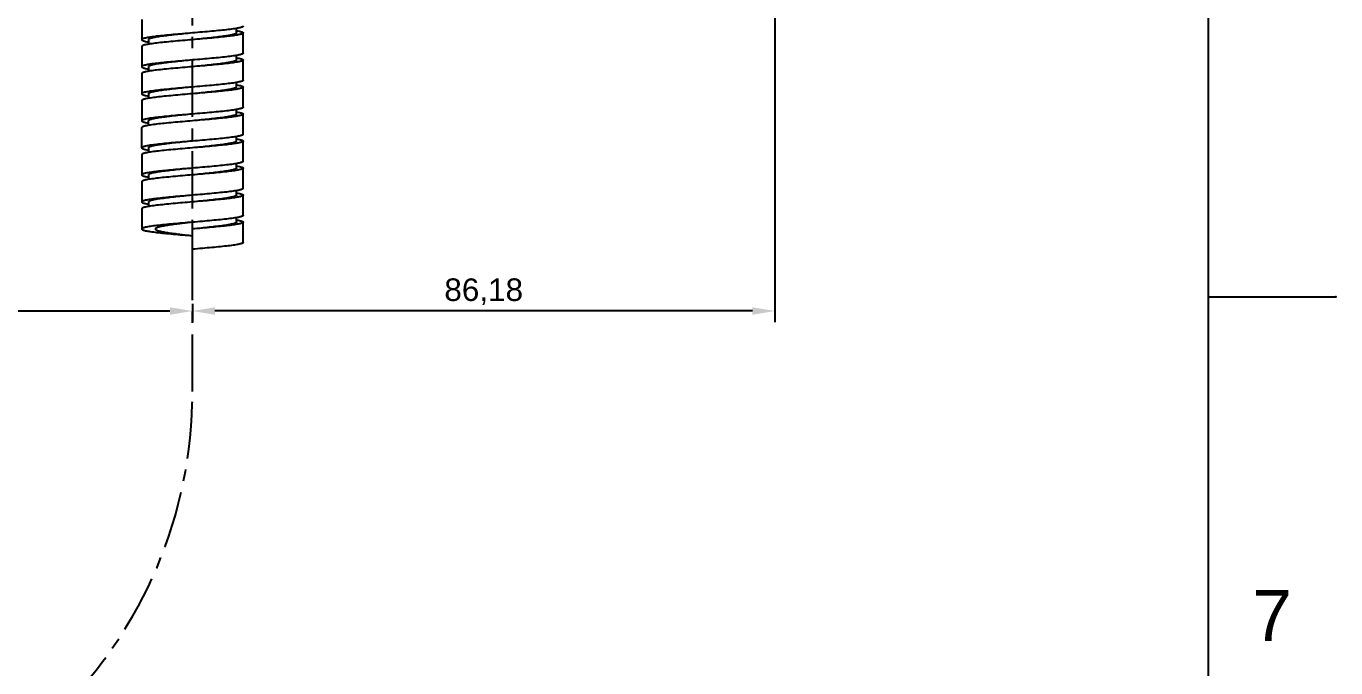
# Model space of a CAD drawing. Header units: millimetres. Extents: x 789 to 1209, y 393 to 987.
# Drawn here: x 1063.8 to 1209.1, y 507 to 578.2 of the extents above; entities that cross this region are included whole.
import ezdxf

# ---------------------------------------------------------------- set-up
doc = ezdxf.new("R2010")
doc.units = ezdxf.units.MM
doc.header["$LTSCALE"] = 0.1
doc.linetypes.add('CENTERX2', pattern=[101.6, 63.5, -12.7, 12.7, -12.7])
doc.layers.add('CENTER', color=1, linetype='CENTERX2')
doc.layers.add('DIM', color=3, linetype='Continuous')
doc.styles.get("Standard").update_dxf_attribs({"font": 'arial.ttf'})
doc.dimstyles.new('ISO-25', dxfattribs={"dimtxt": 2.5, "dimasz": 2.5, "dimexe": 1.25, "dimexo": 0.625, "dimtad": 1, "dimlfac": 1.333333, "dimtxsty": 'Standard', "dimcen": 2.5, "dimadec": 0, "dimazin": 0, "dimtfac": 1, "dimtmove": 0, "dimatfit": 3, "dimfxl": 0, "dimarcsym": 0})

# ---------------------------------------------------------------- blocks, each defined once
blk = doc.blocks.new('*D18')
at = {"layer": 'Defpoints', "color": 0}
for p in [(1020.22, 567.23), (1082.28, 548), (1082.28, 546.58)]:
    blk.add_point(p, dxfattribs=at)
at = {"layer": 'DIM', "color": 0, "lineweight": -2}
for p, q in [((1020.22, 566.61), (1020.22, 545.33)), ((1022.72, 546.58), (1079.78, 546.58)), ((1082.28, 547.38), (1082.28, 545.33))]:
    blk.add_line(p, q, dxfattribs=at)
at = {"layer": 'DIM', "color": 0}
for points in [[(1022.72, 546.99), (1022.72, 546.16), (1020.22, 546.58)], [(1079.78, 546.99), (1079.78, 546.16), (1082.28, 546.58)]]:
    blk.add_solid(points, dxfattribs=at)
at = {"layer": 'DIM', "color": 0, "insert": (1051.25, 548.71), "char_height": 2.5, "attachment_point": 5}
blk.add_mtext('82,75', dxfattribs=at)
blk = doc.blocks.new('*D19')
at = {"layer": 'Defpoints', "color": 0}
for p in [(1146.92, 670.5), (1082.28, 548), (1082.28, 546.58)]:
    blk.add_point(p, dxfattribs=at)
at = {"layer": 'DIM', "color": 0, "lineweight": -2}
for p, q in [((1146.92, 669.87), (1146.92, 545.33)), ((1082.28, 547.38), (1082.28, 545.33)), ((1144.42, 546.58), (1084.78, 546.58))]:
    blk.add_line(p, q, dxfattribs=at)
at = {"layer": 'DIM', "color": 0}
for points in [[(1084.78, 546.99), (1084.78, 546.16), (1082.28, 546.58)], [(1144.42, 546.99), (1144.42, 546.16), (1146.92, 546.58)]]:
    blk.add_solid(points, dxfattribs=at)
at = {"layer": 'DIM', "color": 0, "insert": (1114.6, 548.71), "char_height": 2.5, "attachment_point": 5}
blk.add_mtext('86,18', dxfattribs=at)

msp = doc.modelspace()

# ---------------------------------------------------------------- linework, layer by layer
for p, q in [((1195.0082, 406.7277), (1195.0082, 972.3843)), ((1195.0082, 548.1418), (1209.1496, 548.1418))]:
    msp.add_line(p, q)
at = {"color": 7, "linetype": 'Continuous'}
for p, q in [((1076.6589, 578.9301), (1076.6589, 576.6801)), ((1087.1589, 577.4301), (1087.1589, 577.9314)), ((1087.9089, 575.1801), (1087.9089, 577.4301)), ((1076.6589, 575.9301), (1076.6589, 573.6801)), ((1077.4089, 576.6801), (1077.4089, 576.1788)), ((1087.1589, 574.4301), (1087.1589, 574.9341)), ((1087.9089, 572.1801), (1087.9089, 574.4301)), ((1076.6589, 572.9301), (1076.6589, 570.6801)), ((1077.4089, 573.6801), (1077.4089, 573.1762)), ((1087.1589, 571.4301), (1087.1589, 571.9327)), ((1087.9089, 569.1801), (1087.9089, 571.4301)), ((1076.6589, 569.9301), (1076.6589, 567.6801)), ((1077.4089, 570.6801), (1077.4089, 570.1771)), ((1087.1589, 568.4301), (1087.1589, 568.9331)), ((1087.9089, 566.1801), (1087.9089, 568.4301)), ((1076.6589, 564.6801), (1076.6589, 566.9301)), ((1077.4089, 567.1776), (1077.4089, 567.6801)), ((1087.1589, 565.4301), (1087.1589, 565.934)), ((1087.9089, 563.1801), (1087.9089, 565.4301)), ((1076.6589, 563.9301), (1076.6589, 561.6801)), ((1077.4089, 564.6801), (1077.4089, 564.1761)), ((1087.1589, 562.4301), (1087.1589, 562.9314)), ((1087.9089, 560.1801), (1087.9089, 562.4301)), ((1076.6589, 560.9301), (1076.6589, 558.6801)), ((1077.4089, 561.6801), (1077.4089, 561.1788)), ((1087.1589, 559.4301), (1087.1589, 559.9341)), ((1077.4089, 558.6801), (1077.4089, 558.1762)), ((1087.9089, 557.1801), (1087.9089, 559.4301)), ((1076.6589, 557.9301), (1076.6589, 555.6801)), ((1087.1589, 556.4301), (1087.1589, 556.9327)), ((1082.2839, 553.4301), (1082.2839, 556.4301)), ((1087.9089, 554.1801), (1087.9089, 556.4301))]:
    msp.add_line(p, q, dxfattribs=at)
for points, knots in [([(1082.2839, 577.4301), (1081.9181, 577.3991), (1081.2004, 577.3381), (1080.1585, 577.2463), (1079.1982, 577.1548), (1078.3563, 577.0638), (1077.7443, 576.9847), (1077.3383, 576.9186), (1077.1026, 576.8728), (1076.9165, 576.8272), (1076.7938, 576.7876), (1076.7224, 576.753), (1076.6818, 576.7269), (1076.6589, 576.6981), (1076.6589, 576.6801)], [0, 0, 0, 0, 0.19284712, 0.37833813, 0.54940627, 0.69955657, 0.82313789, 0.87350102, 0.91563359, 0.9492145, 0.97409167, 0.98331872, 0.99052169, 1, 1, 1, 1]), ([(1082.2839, 577.4301), (1081.9668, 577.3991), (1081.3448, 577.3381), (1080.4418, 577.2463), (1079.6095, 577.1548), (1078.9752, 577.0758), (1078.5271, 577.0109), (1078.2429, 576.9647), (1077.9975, 576.9185), (1077.7931, 576.8727), (1077.6317, 576.8271), (1077.5252, 576.7873), (1077.4637, 576.7529), (1077.4275, 576.7259), (1077.4089, 576.6976), (1077.4089, 576.6801)], [0, 0, 0, 0, 0.19222379, 0.37713307, 0.54770361, 0.69748536, 0.76279259, 0.82088456, 0.87124616, 0.91345482, 0.94721605, 0.97242702, 0.98191132, 0.98945497, 1, 1, 1, 1]), ([(1087.9089, 578.1801), (1087.9088, 578.1621), (1087.886, 578.1333), (1087.8453, 578.1072), (1087.774, 578.0726), (1087.6513, 578.033), (1087.4651, 577.9874), (1087.2295, 577.9417), (1086.8234, 577.8756), (1086.2114, 577.7964), (1085.3695, 577.7054), (1084.4092, 577.6139), (1083.3673, 577.5221), (1082.6497, 577.4612), (1082.2839, 577.4301)], [0, 0, 0, 0, 0.0094796, 0.0166795, 0.02590852, 0.05078598, 0.08436757, 0.12649837, 0.17686396, 0.30044549, 0.4505955, 0.62166296, 0.80715328, 1, 1, 1, 1]), ([(1087.1589, 577.4301), (1087.1588, 577.4126), (1087.1402, 577.3843), (1087.104, 577.3573), (1087.0425, 577.3229), (1086.9361, 577.2831), (1086.7746, 577.2375), (1086.5702, 577.1917), (1086.3248, 577.1456), (1086.0406, 577.0993), (1085.5925, 577.0344), (1084.9583, 576.9555), (1084.1259, 576.8639), (1083.2229, 576.7721), (1082.6009, 576.7112), (1082.2839, 576.6801)], [0, 0, 0, 0, 0.01054442, 0.01808863, 0.02757345, 0.05278321, 0.08654563, 0.12875314, 0.17911579, 0.2372068, 0.30251488, 0.45229653, 0.62286699, 0.80777622, 1, 1, 1, 1]), ([(1087.9088, 577.4301), (1087.9089, 577.4121), (1087.886, 577.3833), (1087.8453, 577.3572), (1087.774, 577.3226), (1087.6513, 577.283), (1087.4651, 577.2374), (1087.2295, 577.1917), (1086.8234, 577.1256), (1086.2114, 577.0464), (1085.3695, 576.9554), (1084.4092, 576.8639), (1083.3673, 576.7721), (1082.6497, 576.7112), (1082.2839, 576.6801)], [0, 0, 0, 0, 0.00947831, 0.01668128, 0.02590833, 0.0507855, 0.08436641, 0.12649898, 0.17686211, 0.30044343, 0.45059373, 0.62166187, 0.80715288, 1, 1, 1, 1]), ([(1087.1734, 577.677), (1087.2797, 577.6588), (1087.4284, 577.631), (1087.611, 577.5871), (1087.7151, 577.5571), (1087.7982, 577.5262), (1087.8646, 577.4941), (1087.9088, 577.456), (1087.9088, 577.4301)], [0, 0, 0, 0, 0.40786467, 0.57202193, 0.70904974, 0.81892051, 0.90228183, 1, 1, 1, 1]), ([(1076.6589, 576.6801), (1076.6589, 576.6543), (1076.7032, 576.6161), (1076.7695, 576.584), (1076.8526, 576.5531), (1076.9567, 576.5231), (1077.1393, 576.4792), (1077.288, 576.4514), (1077.3944, 576.4332)], [0, 0, 0, 0, 0.09771817, 0.18107949, 0.29095026, 0.42797807, 0.59213533, 1, 1, 1, 1]), ([(1082.2839, 576.6801), (1081.9181, 576.6491), (1081.2004, 576.5881), (1080.1585, 576.4963), (1079.1982, 576.4048), (1078.3563, 576.3138), (1077.7443, 576.2346), (1077.3383, 576.1686), (1077.1026, 576.1228), (1076.9165, 576.0772), (1076.7938, 576.0376), (1076.7224, 576.003), (1076.6818, 575.9769), (1076.6589, 575.9481), (1076.6589, 575.9301)], [0, 0, 0, 0, 0.19284672, 0.37833704, 0.5494045, 0.69955451, 0.82313604, 0.87350163, 0.91563243, 0.94921402, 0.97409148, 0.9833205, 0.9905204, 1, 1, 1, 1]), ([(1082.2839, 574.4301), (1081.9181, 574.3991), (1081.2004, 574.3381), (1080.1585, 574.2463), (1079.1982, 574.1548), (1078.3563, 574.0638), (1077.7443, 573.9846), (1077.3383, 573.9186), (1077.1026, 573.8728), (1076.9165, 573.8272), (1076.7938, 573.7876), (1076.7224, 573.753), (1076.6818, 573.7269), (1076.6589, 573.6981), (1076.6589, 573.6801)], [0, 0, 0, 0, 0.19284672, 0.37833704, 0.5494045, 0.69955451, 0.82313604, 0.87350163, 0.91563243, 0.94921402, 0.97409148, 0.9833205, 0.9905204, 1, 1, 1, 1]), ([(1082.2839, 574.4301), (1081.9668, 574.3991), (1081.3448, 574.3381), (1080.4418, 574.2463), (1079.6095, 574.1548), (1078.9752, 574.0758), (1078.5271, 574.0109), (1078.2429, 573.9647), (1077.9975, 573.9185), (1077.7931, 573.8727), (1077.6317, 573.8271), (1077.5252, 573.7873), (1077.4637, 573.7529), (1077.4275, 573.7259), (1077.4089, 573.6976), (1077.4089, 573.6801)], [0, 0, 0, 0, 0.19222384, 0.37713321, 0.54770386, 0.69748572, 0.76279197, 0.82088501, 0.87124549, 0.91345533, 0.94721539, 0.97242753, 0.98191094, 0.98945443, 1, 1, 1, 1]), ([(1087.9088, 575.1801), (1087.9089, 575.1621), (1087.886, 575.1333), (1087.8453, 575.1072), (1087.774, 575.0726), (1087.6513, 575.033), (1087.4651, 574.9874), (1087.2295, 574.9417), (1086.8234, 574.8756), (1086.2114, 574.7964), (1085.3695, 574.7054), (1084.4092, 574.6139), (1083.3673, 574.5221), (1082.6497, 574.4612), (1082.2839, 574.4301)], [0, 0, 0, 0, 0.00947831, 0.01668128, 0.02590833, 0.0507855, 0.08436641, 0.12649898, 0.17686211, 0.30044343, 0.45059373, 0.62166187, 0.80715288, 1, 1, 1, 1]), ([(1087.1588, 574.4301), (1087.1588, 574.4126), (1087.1402, 574.3843), (1087.104, 574.3573), (1087.0425, 574.3229), (1086.9361, 574.2831), (1086.7746, 574.2375), (1086.5702, 574.1917), (1086.3248, 574.1456), (1086.0406, 574.0993), (1085.5925, 574.0344), (1084.9583, 573.9555), (1084.1259, 573.8639), (1083.2229, 573.7721), (1082.6009, 573.7112), (1082.2839, 573.6801)], [0, 0, 0, 0, 0.01054385, 0.0180889, 0.02757382, 0.05278253, 0.08654594, 0.12875253, 0.17911601, 0.23720631, 0.302515, 0.45229656, 0.62286697, 0.80777619, 1, 1, 1, 1]), ([(1087.9089, 574.4301), (1087.9089, 574.4121), (1087.8859, 574.3833), (1087.8453, 574.3572), (1087.774, 574.3226), (1087.6513, 574.283), (1087.4651, 574.2374), (1087.2295, 574.1917), (1086.8234, 574.1256), (1086.2114, 574.0464), (1085.3695, 573.9554), (1084.4092, 573.8639), (1083.3673, 573.7721), (1082.6497, 573.7112), (1082.2839, 573.6801)], [0, 0, 0, 0, 0.00948074, 0.01668065, 0.02590725, 0.05078754, 0.08436624, 0.12649998, 0.17686293, 0.30044491, 0.45059533, 0.62166306, 0.80715342, 1, 1, 1, 1]), ([(1087.1699, 574.6776), (1087.2768, 574.6593), (1087.4262, 574.6315), (1087.6096, 574.5875), (1087.7142, 574.5574), (1087.7977, 574.5265), (1087.8643, 574.4942), (1087.9089, 574.456), (1087.9089, 574.4301)], [0, 0, 0, 0, 0.40793756, 0.57210274, 0.70914295, 0.81904874, 0.90237196, 1, 1, 1, 1]), ([(1082.2839, 573.6801), (1081.9181, 573.6491), (1081.2004, 573.5881), (1080.1585, 573.4963), (1079.1982, 573.4048), (1078.3563, 573.3138), (1077.7443, 573.2347), (1077.3383, 573.1685), (1077.1026, 573.1228), (1076.9165, 573.0772), (1076.7938, 573.0376), (1076.7224, 573.003), (1076.6818, 572.9769), (1076.6589, 572.9482), (1076.6589, 572.9301)], [0, 0, 0, 0, 0.19284683, 0.37833761, 0.54940581, 0.69955657, 0.82313857, 0.87349993, 0.91563477, 0.94921294, 0.97409294, 0.98331854, 0.99052013, 1, 1, 1, 1]), ([(1076.6589, 573.6801), (1076.6589, 573.6544), (1076.7028, 573.6164), (1076.7688, 573.5843), (1076.8513, 573.5535), (1076.9548, 573.5236), (1077.1362, 573.4798), (1077.284, 573.4522), (1077.3897, 573.434)], [0, 0, 0, 0, 0.09788321, 0.18122996, 0.2911044, 0.4281146, 0.59220142, 1, 1, 1, 1]), ([(1082.2839, 571.4301), (1081.9181, 571.3991), (1081.2004, 571.3381), (1080.1585, 571.2463), (1079.1982, 571.1548), (1078.3563, 571.0638), (1077.7443, 570.9847), (1077.3383, 570.9185), (1077.1026, 570.8728), (1076.9165, 570.8272), (1076.7938, 570.7876), (1076.7224, 570.753), (1076.6818, 570.7269), (1076.6589, 570.6982), (1076.6589, 570.6801)], [0, 0, 0, 0, 0.19284683, 0.37833761, 0.54940581, 0.69955657, 0.82313857, 0.87349993, 0.91563477, 0.94921294, 0.97409294, 0.98331854, 0.99052013, 1, 1, 1, 1]), ([(1082.2839, 571.4301), (1081.9668, 571.3991), (1081.3448, 571.3381), (1080.4418, 571.2463), (1079.6095, 571.1548), (1078.9752, 571.0758), (1078.5271, 571.0109), (1078.2429, 570.9647), (1077.9975, 570.9185), (1077.7931, 570.8727), (1077.6317, 570.8271), (1077.5252, 570.7873), (1077.4637, 570.7529), (1077.4275, 570.7259), (1077.4089, 570.6976), (1077.4089, 570.6801)], [0, 0, 0, 0, 0.19222393, 0.37713341, 0.54770417, 0.69748614, 0.76279145, 0.82088551, 0.87124497, 0.91345584, 0.9472149, 0.97242799, 0.98191039, 0.98945403, 1, 1, 1, 1]), ([(1087.9089, 572.1801), (1087.9089, 572.1621), (1087.8859, 572.1333), (1087.8453, 572.1072), (1087.774, 572.0726), (1087.6513, 572.033), (1087.4651, 571.9874), (1087.2295, 571.9417), (1086.8234, 571.8756), (1086.2114, 571.7964), (1085.3695, 571.7054), (1084.4092, 571.6139), (1083.3673, 571.5221), (1082.6497, 571.4612), (1082.2839, 571.4301)], [0, 0, 0, 0, 0.00948074, 0.01668065, 0.02590725, 0.05078754, 0.08436624, 0.12649998, 0.17686293, 0.30044491, 0.45059533, 0.62166306, 0.80715342, 1, 1, 1, 1]), ([(1087.1588, 571.4301), (1087.1588, 571.4126), (1087.1402, 571.3843), (1087.104, 571.3574), (1087.0425, 571.3229), (1086.9361, 571.2831), (1086.7746, 571.2375), (1086.5702, 571.1917), (1086.3248, 571.1456), (1086.0406, 571.0993), (1085.5925, 571.0344), (1084.9583, 570.9555), (1084.1259, 570.8639), (1083.2229, 570.7721), (1082.6009, 570.7112), (1082.2839, 570.6801)], [0, 0, 0, 0, 0.0105434, 0.01808936, 0.02757406, 0.05278202, 0.0865461, 0.12875215, 0.17911606, 0.23720609, 0.30251497, 0.45229648, 0.62286687, 0.80777612, 1, 1, 1, 1]), ([(1087.9088, 571.4301), (1087.9088, 571.4121), (1087.886, 571.3833), (1087.8453, 571.3572), (1087.774, 571.3226), (1087.6513, 571.283), (1087.4651, 571.2374), (1087.2295, 571.1917), (1086.8234, 571.1256), (1086.2114, 571.0464), (1085.3695, 570.9554), (1084.4092, 570.8639), (1083.3673, 570.7721), (1082.6497, 570.7112), (1082.2839, 570.6801)], [0, 0, 0, 0, 0.00947808, 0.01668025, 0.02590913, 0.05078462, 0.08436771, 0.12649783, 0.1768636, 0.3004448, 0.4505947, 0.62166231, 0.80715295, 1, 1, 1, 1]), ([(1087.1787, 571.6761), (1087.2843, 571.6579), (1087.432, 571.6303), (1087.6132, 571.5865), (1087.7166, 571.5566), (1087.799, 571.5259), (1087.8649, 571.4938), (1087.9089, 571.4558), (1087.9088, 571.4301)], [0, 0, 0, 0, 0.40777699, 0.57187216, 0.70888458, 0.81873898, 0.90210405, 1, 1, 1, 1]), ([(1082.2839, 570.6801), (1081.9181, 570.6491), (1081.2004, 570.5881), (1080.1585, 570.4963), (1079.1982, 570.4048), (1078.3563, 570.3138), (1077.7443, 570.2346), (1077.3383, 570.1686), (1077.1026, 570.1228), (1076.9165, 570.0772), (1076.7938, 570.0376), (1076.7224, 570.003), (1076.6818, 569.9769), (1076.6589, 569.9481), (1076.6589, 569.9301)], [0, 0, 0, 0, 0.19284705, 0.37833769, 0.5494053, 0.6995552, 0.8231364, 0.87350217, 0.91563229, 0.94921538, 0.97409087, 0.98331975, 0.99052192, 1, 1, 1, 1]), ([(1076.6589, 570.6801), (1076.6589, 570.654), (1076.7039, 570.6156), (1076.7711, 570.5833), (1076.8554, 570.5522), (1076.961, 570.522), (1077.1462, 570.4777), (1077.297, 570.4498), (1077.4049, 570.4314)], [0, 0, 0, 0, 0.0973962, 0.18071833, 0.29062898, 0.42770358, 0.59194841, 1, 1, 1, 1]), ([(1082.2839, 568.4301), (1081.9181, 568.3991), (1081.2004, 568.3381), (1080.1585, 568.2463), (1079.1982, 568.1548), (1078.3563, 568.0638), (1077.7443, 567.9846), (1077.3383, 567.9186), (1077.1026, 567.8728), (1076.9165, 567.8272), (1076.7938, 567.7876), (1076.7224, 567.753), (1076.6818, 567.7269), (1076.6589, 567.6981), (1076.6589, 567.6801)], [0, 0, 0, 0, 0.19284705, 0.37833769, 0.5494053, 0.6995552, 0.8231364, 0.87350217, 0.91563229, 0.94921538, 0.97409087, 0.98331975, 0.99052192, 1, 1, 1, 1]), ([(1082.2839, 568.4301), (1081.9668, 568.3991), (1081.3448, 568.3381), (1080.4418, 568.2463), (1079.6095, 568.1548), (1078.9752, 568.0758), (1078.5271, 568.0109), (1078.2429, 567.9647), (1077.9975, 567.9185), (1077.7931, 567.8727), (1077.6317, 567.8271), (1077.5252, 567.7873), (1077.4637, 567.7528), (1077.4276, 567.7259), (1077.4089, 567.6976), (1077.4089, 567.6801)], [0, 0, 0, 0, 0.1922243, 0.37713415, 0.54770524, 0.69748749, 0.76279209, 0.82088704, 0.87124584, 0.91345748, 0.94721557, 0.97242957, 0.98191222, 0.98945763, 1, 1, 1, 1]), ([(1087.9088, 569.1801), (1087.9088, 569.1621), (1087.886, 569.1333), (1087.8453, 569.1072), (1087.774, 569.0726), (1087.6513, 569.033), (1087.4651, 568.9874), (1087.2295, 568.9417), (1086.8234, 568.8756), (1086.2114, 568.7964), (1085.3695, 568.7054), (1084.4092, 568.6139), (1083.3673, 568.5221), (1082.6497, 568.4612), (1082.2839, 568.4301)], [0, 0, 0, 0, 0.00947808, 0.01668025, 0.02590913, 0.05078462, 0.08436771, 0.12649783, 0.1768636, 0.3004448, 0.4505947, 0.62166231, 0.80715295, 1, 1, 1, 1]), ([(1087.1588, 568.4301), (1087.1588, 568.4126), (1087.1402, 568.3843), (1087.104, 568.3574), (1087.0425, 568.3229), (1086.9361, 568.2831), (1086.7746, 568.2375), (1086.5702, 568.1917), (1086.3248, 568.1456), (1086.0406, 568.0993), (1085.5925, 568.0344), (1084.9583, 567.9555), (1084.1259, 567.8639), (1083.2229, 567.7721), (1082.6009, 567.7112), (1082.2839, 567.6801)], [0, 0, 0, 0, 0.01054316, 0.01808988, 0.02757411, 0.05278182, 0.08654605, 0.12875212, 0.17911593, 0.23720618, 0.30251478, 0.45229627, 0.6228667, 0.80777601, 1, 1, 1, 1]), ([(1087.9089, 568.4301), (1087.9089, 568.4121), (1087.8859, 568.3833), (1087.8453, 568.3572), (1087.774, 568.3226), (1087.6513, 568.283), (1087.4651, 568.2374), (1087.2295, 568.1917), (1086.8234, 568.1256), (1086.2114, 568.0464), (1085.3695, 567.9554), (1084.4092, 567.8639), (1083.3673, 567.7721), (1082.6497, 567.7112), (1082.2839, 567.6801)], [0, 0, 0, 0, 0.00947987, 0.01668146, 0.02590706, 0.05078706, 0.08436523, 0.12650007, 0.17686143, 0.30044343, 0.45059419, 0.62166239, 0.80715317, 1, 1, 1, 1]), ([(1087.1629, 568.6788), (1087.2707, 568.6604), (1087.4215, 568.6325), (1087.6067, 568.5882), (1087.7123, 568.558), (1087.7966, 568.5269), (1087.8638, 568.4946), (1087.9088, 568.4562), (1087.9089, 568.4301)], [0, 0, 0, 0, 0.40805159, 0.57229642, 0.70937102, 0.81928167, 0.9026038, 1, 1, 1, 1]), ([(1082.2839, 567.6801), (1081.9181, 567.6491), (1081.2004, 567.5881), (1080.1585, 567.4963), (1079.1982, 567.4048), (1078.3563, 567.3138), (1077.7443, 567.2347), (1077.3383, 567.1685), (1077.1026, 567.1228), (1076.9165, 567.0772), (1076.7938, 567.0376), (1076.7224, 567.003), (1076.6818, 566.9769), (1076.6589, 566.9481), (1076.6589, 566.9301)], [0, 0, 0, 0, 0.19284677, 0.37833733, 0.54940523, 0.6995558, 0.8231379, 0.87350094, 0.91563471, 0.94921323, 0.97409367, 0.98332104, 0.990522, 1, 1, 1, 1]), ([(1076.6589, 567.6801), (1076.6589, 567.6544), (1076.7028, 567.6164), (1076.7687, 567.5843), (1076.8511, 567.5536), (1076.9545, 567.5237), (1077.1358, 567.4799), (1077.2834, 567.4523), (1077.389, 567.4341)], [0, 0, 0, 0, 0.09789595, 0.18126102, 0.29111542, 0.42812784, 0.59222301, 1, 1, 1, 1]), ([(1082.2839, 565.4301), (1081.9181, 565.3991), (1081.2004, 565.3381), (1080.1585, 565.2463), (1079.1982, 565.1548), (1078.3563, 565.0638), (1077.7443, 564.9847), (1077.3383, 564.9185), (1077.1026, 564.8728), (1076.9165, 564.8272), (1076.7938, 564.7876), (1076.7224, 564.753), (1076.6818, 564.7269), (1076.6589, 564.6981), (1076.6589, 564.6801)], [0, 0, 0, 0, 0.19284677, 0.37833733, 0.54940523, 0.6995558, 0.8231379, 0.87350094, 0.91563471, 0.94921323, 0.97409367, 0.98332104, 0.990522, 1, 1, 1, 1]), ([(1082.2839, 565.4301), (1081.9668, 565.3991), (1081.3448, 565.3381), (1080.4418, 565.2463), (1079.6095, 565.1548), (1078.9752, 565.0758), (1078.5271, 565.0109), (1078.2429, 564.9647), (1077.9975, 564.9185), (1077.7931, 564.8727), (1077.6317, 564.8271), (1077.5252, 564.7873), (1077.4637, 564.7529), (1077.4275, 564.7259), (1077.4089, 564.6976), (1077.4089, 564.6801)], [0, 0, 0, 0, 0.1922242, 0.37713395, 0.54770492, 0.69748702, 0.76279107, 0.82088639, 0.87124469, 0.91345658, 0.94721478, 0.97242844, 0.98190939, 0.98945399, 1, 1, 1, 1]), ([(1087.9089, 566.1801), (1087.9089, 566.1621), (1087.8859, 566.1333), (1087.8453, 566.1072), (1087.774, 566.0726), (1087.6513, 566.033), (1087.4651, 565.9874), (1087.2295, 565.9417), (1086.8234, 565.8756), (1086.2114, 565.7964), (1085.3695, 565.7054), (1084.4092, 565.6139), (1083.3673, 565.5221), (1082.6497, 565.4612), (1082.2839, 565.4301)], [0, 0, 0, 0, 0.00947987, 0.01668146, 0.02590706, 0.05078706, 0.08436523, 0.12650007, 0.17686143, 0.30044343, 0.45059419, 0.62166239, 0.80715317, 1, 1, 1, 1]), ([(1087.1588, 565.4301), (1087.1588, 565.4126), (1087.1402, 565.3843), (1087.104, 565.3574), (1087.0425, 565.3229), (1086.9361, 565.2831), (1086.7746, 565.2375), (1086.5702, 565.1917), (1086.3248, 565.1456), (1086.0406, 565.0993), (1085.5925, 565.0344), (1084.9583, 564.9555), (1084.1259, 564.8639), (1083.2229, 564.7721), (1082.6009, 564.7112), (1082.2839, 564.6801)], [0, 0, 0, 0, 0.0105432, 0.01809034, 0.02757393, 0.05278197, 0.08654577, 0.12875237, 0.17911559, 0.23720648, 0.30251442, 0.45229595, 0.62286645, 0.80777588, 1, 1, 1, 1]), ([(1087.9089, 565.4301), (1087.9088, 565.4121), (1087.886, 565.3833), (1087.8453, 565.3572), (1087.774, 565.3226), (1087.6513, 565.283), (1087.4651, 565.2374), (1087.2295, 565.1917), (1086.8234, 565.1256), (1086.2114, 565.0464), (1085.3695, 564.9554), (1084.4092, 564.8639), (1083.3673, 564.7721), (1082.6497, 564.7112), (1082.2839, 564.6801)], [0, 0, 0, 0, 0.0094796, 0.0166795, 0.02590852, 0.05078598, 0.08436757, 0.12649837, 0.17686396, 0.30044549, 0.4505955, 0.62166296, 0.80715328, 1, 1, 1, 1]), ([(1087.178, 565.6762), (1087.2837, 565.658), (1087.4315, 565.6304), (1087.6129, 565.5866), (1087.7164, 565.5567), (1087.7989, 565.5259), (1087.8649, 565.4938), (1087.9089, 565.4558), (1087.9089, 565.4301)], [0, 0, 0, 0, 0.40779858, 0.5718854, 0.7088956, 0.81877004, 0.90211679, 1, 1, 1, 1]), ([(1076.6589, 564.6801), (1076.6589, 564.6542), (1076.7034, 564.616), (1076.77, 564.5837), (1076.8535, 564.5528), (1076.9581, 564.5227), (1077.1415, 564.4787), (1077.291, 564.4509), (1077.3978, 564.4326)], [0, 0, 0, 0, 0.09761649, 0.1809481, 0.29085595, 0.42789568, 0.59206059, 1, 1, 1, 1]), ([(1082.2839, 564.6801), (1081.9181, 564.6491), (1081.2004, 564.5881), (1080.1585, 564.4963), (1079.1982, 564.4048), (1078.3563, 564.3138), (1077.7443, 564.2347), (1077.3383, 564.1686), (1077.1026, 564.1228), (1076.9165, 564.0772), (1076.7938, 564.0376), (1076.7224, 564.003), (1076.6818, 563.9769), (1076.6589, 563.9481), (1076.6589, 563.9301)], [0, 0, 0, 0, 0.19284712, 0.37833813, 0.54940627, 0.69955657, 0.82313789, 0.87350102, 0.91563359, 0.9492145, 0.97409167, 0.98331872, 0.99052169, 1, 1, 1, 1]), ([(1082.2839, 562.4301), (1081.9181, 562.3991), (1081.2004, 562.3381), (1080.1585, 562.2463), (1079.1982, 562.1548), (1078.3563, 562.0638), (1077.7443, 561.9847), (1077.3383, 561.9186), (1077.1026, 561.8728), (1076.9165, 561.8272), (1076.7938, 561.7876), (1076.7224, 561.753), (1076.6818, 561.7269), (1076.6589, 561.6981), (1076.6589, 561.6801)], [0, 0, 0, 0, 0.19284712, 0.37833813, 0.54940627, 0.69955657, 0.82313789, 0.87350102, 0.91563359, 0.9492145, 0.97409167, 0.98331872, 0.99052169, 1, 1, 1, 1]), ([(1082.2839, 562.4301), (1081.9668, 562.3991), (1081.3448, 562.3381), (1080.4418, 562.2463), (1079.6095, 562.1548), (1078.9752, 562.0758), (1078.5271, 562.0109), (1078.2429, 561.9647), (1077.9975, 561.9185), (1077.7931, 561.8727), (1077.6317, 561.8271), (1077.5252, 561.7873), (1077.4637, 561.7529), (1077.4275, 561.7259), (1077.4089, 561.6976), (1077.4089, 561.6801)], [0, 0, 0, 0, 0.19222435, 0.37713419, 0.54770521, 0.69748727, 0.76279125, 0.82088652, 0.87124497, 0.91345656, 0.94721516, 0.97242829, 0.98190911, 0.98945435, 1, 1, 1, 1]), ([(1087.9089, 563.1801), (1087.9088, 563.1621), (1087.886, 563.1333), (1087.8453, 563.1072), (1087.774, 563.0726), (1087.6513, 563.033), (1087.4651, 562.9874), (1087.2295, 562.9417), (1086.8234, 562.8756), (1086.2114, 562.7964), (1085.3695, 562.7054), (1084.4092, 562.6139), (1083.3673, 562.5221), (1082.6497, 562.4612), (1082.2839, 562.4301)], [0, 0, 0, 0, 0.0094796, 0.0166795, 0.02590852, 0.05078598, 0.08436757, 0.12649837, 0.17686396, 0.30044549, 0.4505955, 0.62166296, 0.80715328, 1, 1, 1, 1]), ([(1087.1588, 562.4301), (1087.1589, 562.4126), (1087.1402, 562.3843), (1087.104, 562.3574), (1087.0425, 562.3229), (1086.9361, 562.2831), (1086.7746, 562.2375), (1086.5702, 562.1917), (1086.3248, 562.1456), (1086.0406, 562.0993), (1085.5925, 562.0344), (1084.9583, 561.9555), (1084.1259, 561.8639), (1083.2229, 561.7721), (1082.6009, 561.7112), (1082.2839, 561.6801)], [0, 0, 0, 0, 0.0105435, 0.01809069, 0.02757355, 0.05278238, 0.08654531, 0.12875282, 0.1791151, 0.23720691, 0.30251396, 0.45229556, 0.62286617, 0.80777574, 1, 1, 1, 1]), ([(1087.9088, 562.4301), (1087.9089, 562.4121), (1087.886, 562.3833), (1087.8453, 562.3572), (1087.774, 562.3226), (1087.6513, 562.283), (1087.4651, 562.2374), (1087.2295, 562.1917), (1086.8234, 562.1256), (1086.2114, 562.0464), (1085.3695, 561.9554), (1084.4092, 561.8639), (1083.3673, 561.7721), (1082.6497, 561.7112), (1082.2839, 561.6801)], [0, 0, 0, 0, 0.00947831, 0.01668128, 0.02590833, 0.0507855, 0.08436641, 0.12649898, 0.17686211, 0.30044343, 0.45059373, 0.62166187, 0.80715288, 1, 1, 1, 1]), ([(1087.1734, 562.677), (1087.2797, 562.6588), (1087.4284, 562.631), (1087.611, 562.5871), (1087.7151, 562.5571), (1087.7982, 562.5262), (1087.8646, 562.4941), (1087.9088, 562.456), (1087.9088, 562.4301)], [0, 0, 0, 0, 0.40786489, 0.57202204, 0.70904977, 0.81892052, 0.90228184, 1, 1, 1, 1]), ([(1082.2839, 561.6801), (1081.9181, 561.6491), (1081.2004, 561.5881), (1080.1585, 561.4963), (1079.1982, 561.4048), (1078.3563, 561.3138), (1077.7443, 561.2346), (1077.3383, 561.1686), (1077.1026, 561.1228), (1076.9165, 561.0772), (1076.7938, 561.0376), (1076.7224, 561.003), (1076.6818, 560.9769), (1076.6589, 560.9481), (1076.6589, 560.9301)], [0, 0, 0, 0, 0.19284672, 0.37833704, 0.5494045, 0.69955451, 0.82313604, 0.87350163, 0.91563243, 0.94921402, 0.97409148, 0.9833205, 0.9905204, 1, 1, 1, 1]), ([(1076.6589, 561.6801), (1076.6589, 561.6543), (1076.7032, 561.6161), (1076.7695, 561.584), (1076.8526, 561.5531), (1076.9567, 561.5231), (1077.1393, 561.4792), (1077.288, 561.4514), (1077.3944, 561.4332)], [0, 0, 0, 0, 0.09771816, 0.18107948, 0.29095023, 0.42797796, 0.59213511, 1, 1, 1, 1]), ([(1087.9088, 560.1801), (1087.9089, 560.1621), (1087.886, 560.1333), (1087.8453, 560.1072), (1087.774, 560.0726), (1087.6513, 560.033), (1087.4651, 559.9874), (1087.2295, 559.9417), (1086.8234, 559.8756), (1086.2114, 559.7964), (1085.3695, 559.7054), (1084.4092, 559.6139), (1083.3673, 559.5221), (1082.6497, 559.4612), (1082.2839, 559.4301)], [0, 0, 0, 0, 0.00947831, 0.01668128, 0.02590833, 0.0507855, 0.08436641, 0.12649898, 0.17686211, 0.30044343, 0.45059373, 0.62166187, 0.80715288, 1, 1, 1, 1]), ([(1087.1699, 559.6776), (1087.2768, 559.6593), (1087.4262, 559.6315), (1087.6096, 559.5875), (1087.7142, 559.5574), (1087.7977, 559.5265), (1087.8643, 559.4942), (1087.9089, 559.456), (1087.9089, 559.4301)], [0, 0, 0, 0, 0.40793756, 0.57210274, 0.70914295, 0.81904874, 0.90237196, 1, 1, 1, 1]), ([(1082.2839, 559.4301), (1081.9181, 559.3991), (1081.2004, 559.3381), (1080.1585, 559.2463), (1079.1982, 559.1548), (1078.3563, 559.0638), (1077.7443, 558.9846), (1077.3383, 558.9186), (1077.1026, 558.8728), (1076.9165, 558.8272), (1076.7938, 558.7876), (1076.7224, 558.753), (1076.6818, 558.7269), (1076.6589, 558.6981), (1076.6589, 558.6801)], [0, 0, 0, 0, 0.19284672, 0.37833704, 0.5494045, 0.69955451, 0.82313604, 0.87350163, 0.91563243, 0.94921402, 0.97409148, 0.9833205, 0.9905204, 1, 1, 1, 1]), ([(1082.2839, 558.6801), (1081.9181, 558.6491), (1081.2004, 558.5881), (1080.1585, 558.4963), (1079.1982, 558.4048), (1078.3563, 558.3138), (1077.7443, 558.2347), (1077.3383, 558.1685), (1077.1026, 558.1228), (1076.9165, 558.0772), (1076.7938, 558.0376), (1076.7224, 558.003), (1076.6818, 557.9769), (1076.6589, 557.9482), (1076.6589, 557.9301)], [0, 0, 0, 0, 0.19284683, 0.37833761, 0.54940581, 0.69955657, 0.82313857, 0.87349993, 0.91563477, 0.94921294, 0.97409294, 0.98331854, 0.99052013, 1, 1, 1, 1]), ([(1076.6589, 558.6801), (1076.6589, 558.6544), (1076.7028, 558.6164), (1076.7688, 558.5843), (1076.8513, 558.5535), (1076.9548, 558.5236), (1077.1362, 558.4798), (1077.284, 558.4522), (1077.3897, 558.434)], [0, 0, 0, 0, 0.09788321, 0.18122996, 0.2911044, 0.4281146, 0.59220142, 1, 1, 1, 1]), ([(1082.2839, 559.4301), (1081.9668, 559.3991), (1081.3448, 559.3381), (1080.4418, 559.2463), (1079.6095, 559.1548), (1078.9752, 559.0758), (1078.5271, 559.0109), (1078.2429, 558.9647), (1077.9975, 558.9185), (1077.7931, 558.8727), (1077.6317, 558.8271), (1077.5252, 558.7873), (1077.4637, 558.7529), (1077.4275, 558.7259), (1077.4089, 558.6976), (1077.4089, 558.6801)], [0, 0, 0, 0, 0.19222444, 0.37713432, 0.54770529, 0.69748723, 0.76279161, 0.82088635, 0.87124544, 0.91345627, 0.94721572, 0.97242793, 0.98190896, 0.98945487, 1, 1, 1, 1]), ([(1087.1588, 559.4301), (1087.1589, 559.4126), (1087.1402, 559.3843), (1087.104, 559.3574), (1087.0425, 559.3229), (1086.9361, 559.2831), (1086.7746, 559.2375), (1086.5702, 559.1917), (1086.3248, 559.1456), (1086.0406, 559.0993), (1085.5925, 559.0344), (1084.9583, 558.9555), (1084.1259, 558.8639), (1083.2229, 558.7721), (1082.6009, 558.7112), (1082.2839, 558.6801)], [0, 0, 0, 0, 0.01054398, 0.01809093, 0.02757307, 0.05278296, 0.08654476, 0.12875338, 0.17911455, 0.23720741, 0.30251347, 0.45229517, 0.62286591, 0.80777561, 1, 1, 1, 1]), ([(1087.9089, 559.4301), (1087.9089, 559.4121), (1087.8859, 559.3833), (1087.8453, 559.3572), (1087.774, 559.3226), (1087.6513, 559.283), (1087.4651, 559.2374), (1087.2295, 559.1917), (1086.8234, 559.1256), (1086.2114, 559.0464), (1085.3695, 558.9554), (1084.4092, 558.8639), (1083.3673, 558.7721), (1082.6497, 558.7112), (1082.2839, 558.6801)], [0, 0, 0, 0, 0.00948074, 0.01668065, 0.02590725, 0.05078754, 0.08436624, 0.12649998, 0.17686293, 0.30044491, 0.45059533, 0.62166306, 0.80715342, 1, 1, 1, 1]), ([(1087.9089, 557.1801), (1087.9089, 557.1621), (1087.8859, 557.1333), (1087.8453, 557.1072), (1087.774, 557.0726), (1087.6513, 557.033), (1087.4651, 556.9874), (1087.2295, 556.9417), (1086.8234, 556.8756), (1086.2114, 556.7964), (1085.3695, 556.7054), (1084.4092, 556.6139), (1083.3673, 556.5221), (1082.6497, 556.4612), (1082.2839, 556.4301)], [0, 0, 0, 0, 0.00948074, 0.01668065, 0.02590725, 0.05078754, 0.08436624, 0.12649998, 0.17686293, 0.30044491, 0.45059533, 0.62166306, 0.80715342, 1, 1, 1, 1]), ([(1087.1787, 556.6761), (1087.2843, 556.6579), (1087.432, 556.6303), (1087.6132, 556.5865), (1087.7166, 556.5566), (1087.799, 556.5259), (1087.8649, 556.4938), (1087.9089, 556.4558), (1087.9088, 556.4301)], [0, 0, 0, 0, 0.40777699, 0.57187216, 0.70888458, 0.81873898, 0.90210406, 1, 1, 1, 1]), ([(1082.2839, 556.4301), (1081.9181, 556.3991), (1081.2004, 556.3381), (1080.1585, 556.2463), (1079.1982, 556.1548), (1078.3563, 556.0638), (1077.7443, 555.9847), (1077.3383, 555.9185), (1077.1026, 555.8728), (1076.9165, 555.8272), (1076.7938, 555.7876), (1076.7224, 555.753), (1076.6818, 555.7269), (1076.6589, 555.6982), (1076.6589, 555.6801)], [0, 0, 0, 0, 0.19284683, 0.37833761, 0.54940581, 0.69955657, 0.82313857, 0.87349993, 0.91563477, 0.94921294, 0.97409294, 0.98331854, 0.99052013, 1, 1, 1, 1]), ([(1076.6589, 555.6801), (1076.6589, 555.6621), (1076.6818, 555.6333), (1076.7224, 555.6072), (1076.7938, 555.5726), (1076.9165, 555.533), (1077.1026, 555.4874), (1077.3383, 555.4417), (1077.7443, 555.3756), (1078.3563, 555.2964), (1079.1982, 555.2054), (1080.1585, 555.1139), (1081.2004, 555.0221), (1081.9181, 554.9612), (1082.2839, 554.9301)], [0, 0, 0, 0, 0.0094796, 0.0166795, 0.02590852, 0.05078598, 0.08436757, 0.12649837, 0.17686396, 0.30044549, 0.4505955, 0.62166296, 0.80715328, 1, 1, 1, 1]), ([(1082.2839, 556.4301), (1082.0156, 556.3991), (1081.4892, 556.3381), (1080.7251, 556.2463), (1080.0207, 556.1547), (1079.484, 556.0758), (1079.1049, 556.0109), (1078.8644, 555.9646), (1078.6567, 555.9185), (1078.4836, 555.8726), (1078.3468, 555.8269), (1078.2566, 555.7868), (1078.2049, 555.7526), (1078.1736, 555.7247), (1078.1589, 555.6971), (1078.1589, 555.6801)], [0, 0, 0, 0, 0.19129935, 0.37534759, 0.54518491, 0.69442951, 0.75956566, 0.81756968, 0.86793939, 0.91027865, 0.94432771, 0.97005542, 0.9799239, 0.98797891, 1, 1, 1, 1]), ([(1078.1589, 555.6801), (1078.1589, 555.6631), (1078.1736, 555.6355), (1078.2049, 555.6075), (1078.2566, 555.5734), (1078.3468, 555.5333), (1078.4836, 555.4876), (1078.6567, 555.4418), (1078.8644, 555.3956), (1079.1049, 555.3493), (1079.484, 555.2844), (1080.0207, 555.2055), (1080.7251, 555.1139), (1081.4892, 555.0221), (1082.0156, 554.9612), (1082.2839, 554.9301)], [0, 0, 0, 0, 0.01202115, 0.02007343, 0.02994471, 0.05567306, 0.08972126, 0.13206166, 0.18243006, 0.24043559, 0.30557013, 0.45481469, 0.62465206, 0.80870043, 1, 1, 1, 1]), ([(1087.1589, 556.4301), (1087.1589, 556.4126), (1087.1402, 556.3843), (1087.104, 556.3574), (1087.0425, 556.3229), (1086.9361, 556.2831), (1086.7746, 556.2375), (1086.5702, 556.1917), (1086.3248, 556.1456), (1086.0406, 556.0993), (1085.5925, 556.0344), (1084.9583, 555.9555), (1084.1259, 555.8639), (1083.2229, 555.7721), (1082.6009, 555.7112), (1082.2839, 555.6801)], [0, 0, 0, 0, 0.01054455, 0.01809105, 0.02757255, 0.05278363, 0.08654421, 0.12875394, 0.17911399, 0.23720809, 0.30251319, 0.45229442, 0.62286691, 0.80777321, 1, 1, 1, 1]), ([(1087.9088, 556.4301), (1087.9088, 556.4121), (1087.886, 556.3833), (1087.8453, 556.3572), (1087.774, 556.3226), (1087.6513, 556.283), (1087.4651, 556.2374), (1087.2295, 556.1917), (1086.8234, 556.1256), (1086.2114, 556.0464), (1085.3695, 555.9554), (1084.4092, 555.8639), (1083.3673, 555.7721), (1082.6497, 555.7112), (1082.2839, 555.6801)], [0, 0, 0, 0, 0.00947808, 0.01668025, 0.02590913, 0.05078462, 0.08436773, 0.12649782, 0.17686354, 0.30044501, 0.45059401, 0.62166433, 0.80714859, 1, 1, 1, 1]), ([(1087.9088, 554.1801), (1087.9088, 554.1621), (1087.886, 554.1333), (1087.8453, 554.1072), (1087.774, 554.0726), (1087.6513, 554.033), (1087.4651, 553.9874), (1087.2295, 553.9417), (1086.8234, 553.8756), (1086.2114, 553.7964), (1085.3695, 553.7054), (1084.4092, 553.6139), (1083.3673, 553.5221), (1082.6497, 553.4612), (1082.2839, 553.4301)], [0, 0, 0, 0, 0.00947808, 0.01668025, 0.02590913, 0.05078462, 0.08436773, 0.12649782, 0.17686354, 0.30044501, 0.45059401, 0.62166433, 0.80714859, 1, 1, 1, 1])]:
    msp.add_open_spline(points, degree=3, knots=knots, dxfattribs=at)
msp.add_point((1209.1496, 548.1418))
at = {"layer": 'CENTER'}
msp.add_line((1082.2839, 537.6324), (1082.2839, 614.2301), dxfattribs=at)
msp.add_arc((1032.2839, 537.6324), 50, 270, 360, dxfattribs=at)

# ---------------------------------------------------------------- texts
at = {"insert": (1202.0789, 512.7883), "char_height": 5.6566, "attachment_point": 5}
msp.add_mtext_dynamic_manual_height_columns('7', width=50, gutter_width=12.5, heights=[0], dxfattribs=at)

# ---------------------------------------------------------------- dimensions: what is measured, and where the dimension line sits
at = {"layer": 'DIM'}
dim = msp.add_linear_dim(base=(1082.2839, 546.5782), p1=(1146.9193, 670.4976), p2=(1082.2839, 548.0026), dimstyle='ISO-25', dxfattribs=at)
dim.commit()
dim.dimension.update_dxf_attribs({"geometry": '*D19', "text_midpoint": (1114.6016, 548.7055)})
dim = msp.add_linear_dim(base=(1082.2839, 546.5782), p1=(1020.2214, 567.2335), p2=(1082.2839, 548.0026), dimstyle='ISO-25', dxfattribs=at)
dim.commit()
dim.dimension.update_dxf_attribs({"geometry": '*D18', "text_midpoint": (1051.2526, 546.5782), "dimtype": 160})

doc.saveas('drawing.dxf')
